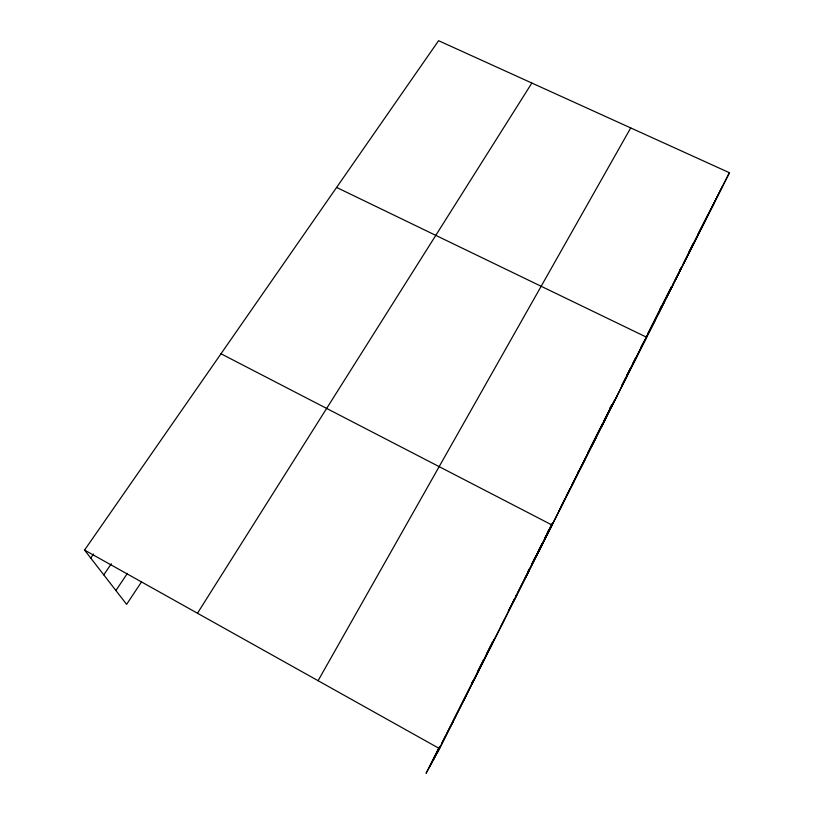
<?xml version="1.0" encoding="UTF-8"?>
<svg xmlns="http://www.w3.org/2000/svg" width="814" height="814" viewBox="0 0 814 814"><rect width="100%" height="100%" fill="white"/><g stroke="black" fill="none" stroke-linecap="round" stroke-linejoin="round"><path stroke-width="1.22" d="M439.275 747.12L426.088 773.3L439.529 748.626L729.446 172.741L438.583 40.7L84.554 550.081L126.628 604.354L141.524 581.857M547.384 532.549L548.514 530.311M610.093 408.079L611.233 405.83M659.472 310.083L661.69 305.677M429.487 767.053L439.326 747.527M471.733 683.2L472.873 680.942M477.401 671.947L483.547 659.737M486.345 654.191L487.464 651.973M488.013 650.885L492.399 642.165M531.969 563.624L534.808 557.977M537.657 552.319L540.506 546.672M541.066 545.563L542.185 543.345M544.983 537.789L552.228 523.402M577.543 473.148L578.662 470.909M588.105 452.167L589.214 449.969M589.763 448.88L602.472 423.646M603.622 421.377L612.097 404.548M626.933 375.091L630.168 368.681M632.854 363.329L635.703 357.692M640.811 347.527L643.06 343.081M647.537 334.178L648.666 331.949M649.216 330.86L663.481 302.543M664.021 301.465L671.54 286.538M680.077 269.587L681.206 267.358M689.041 251.801L693.477 242.999M433.363 759.95L440.496 745.787M441.585 743.609L445.98 734.9M446.54 733.78L451.037 724.847M452.167 722.618L458.353 710.327M458.903 709.238L470.492 686.222M471.052 685.103L494.088 639.377M508.374 611.009L514.56 598.707M515.689 596.469L516.819 594.24M517.368 593.141L538.156 551.861L533.557 560.663M552.706 522.985L538.726 550.722L552.075 525.061L221.001 353.764M560.439 507.61L565.018 498.534M566.157 496.255L570.156 488.308M571.845 484.961L590.211 448.494M590.75 447.415L599.979 429.1M600.549 427.981L614.58 400.101M622.303 384.768L628.316 372.843L627.167 375.071M671.662 286.752L628.876 371.713L631.766 366.137M672.791 284.524L677.279 275.61M677.828 274.511L680.596 269.027M683.363 263.533L684.472 261.335M685.022 260.236L692.653 245.085M693.192 244.017L707.58 215.435M437.535 752.289L722.456 186.386M698.046 234.056L729.446 172.741M699.257 232.468L705.952 219.404M707.112 216.87L713.909 203.612M683.19 264.377L689.672 251.74M691.289 248.301L697.883 235.439M666.625 297.293L672.873 285.114M674.969 280.708L681.338 268.294M658.139 314.143L664.265 302.208M610.093 408.241L611.263 405.983M621.499 386.09L624.287 380.667M624.867 379.548L626.017 377.309M632.336 365.018L646.631 337.24L336.599 187.434M649.521 331.257L655.524 319.576M631.155 367.735L636.884 356.613M621.377 387.149L626.953 376.333M611.426 406.908L616.839 396.418M601.302 427.024L606.542 416.87M590.984 447.517L596.052 437.708M580.484 468.376L585.368 458.933M569.78 489.621L574.481 480.555M558.882 511.263L563.39 502.594M527.686 571.957L529.232 568.986M536.467 555.799L540.547 547.964M524.928 578.703L528.785 571.316M513.176 602.055L516.798 595.136M501.19 625.864L504.568 619.434M488.96 650.152L492.083 644.23M476.485 674.918L479.344 669.525M463.766 700.182L466.351 695.349M450.783 725.976L453.083 721.713M318.081 680.708L630.718 127.92M197.476 613.237L531.857 83.048M115.903 590.526L127.411 573.361M103.765 574.867L111.284 563.797M90.751 558.068L93.518 554.059M84.554 550.081L439.529 748.626"/></g></svg>
